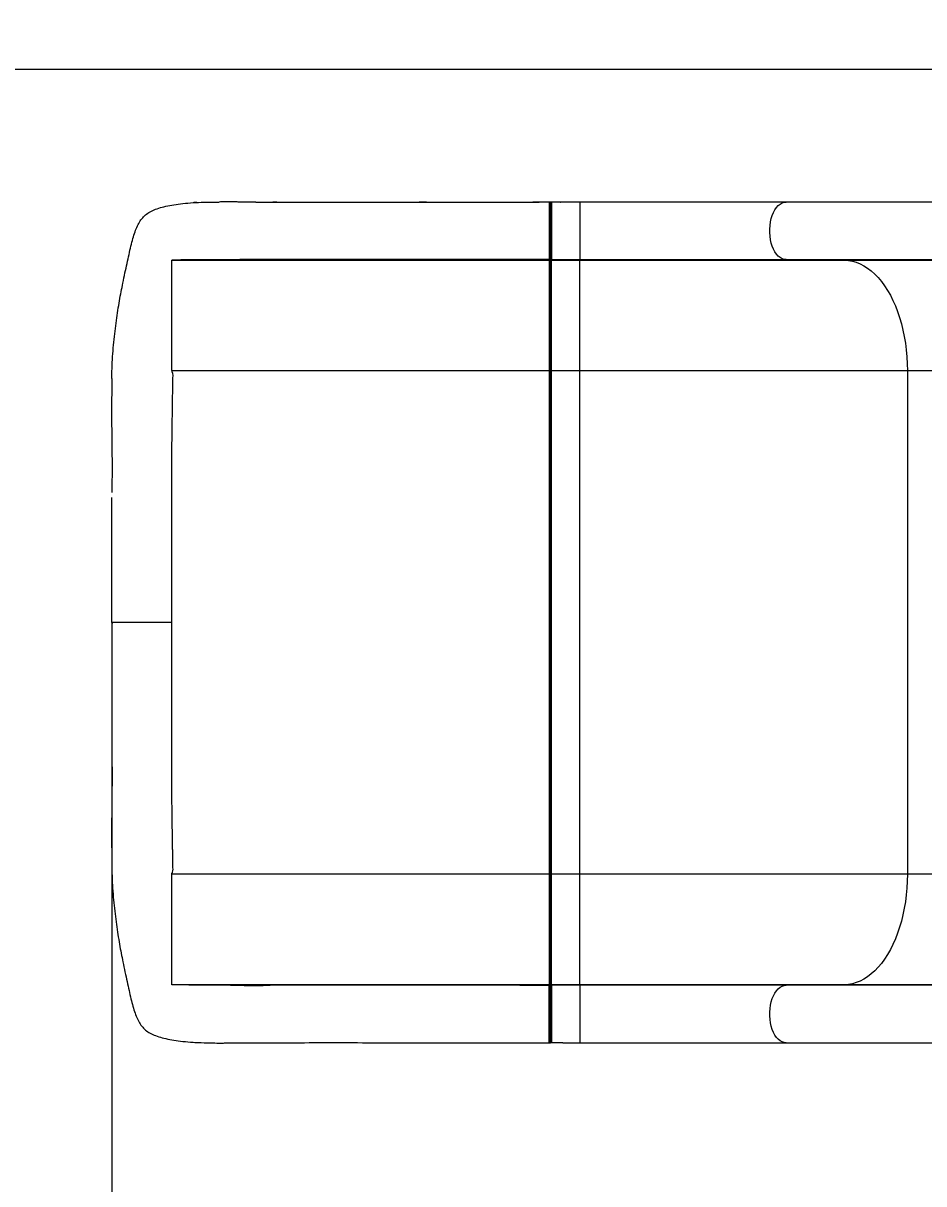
# Model space of a CAD drawing. Header units: millimetres. Extents: x -5884 to 5559, y -2544 to 2548.
# Drawn here: x -3151 to -2400, y 119 to 1086 of the extents above; entities that cross this region are included whole.
import ezdxf

# ---------------------------------------------------------------- set-up
doc = ezdxf.new("R2010")
doc.units = ezdxf.units.MM
for name, color, linetype in [('DIKOM_ОБЪЕКТ', 7, 'Continuous'), ('DIKOM_РАЗМЕР_ЗОНА', 7, 'Continuous'), ('DIKOM_РАЗМЕР_ОБЪЕКТА', 7, 'Continuous')]:
    doc.layers.add(name, color=color, linetype=linetype)
doc.styles.add('style1', font='arialbd.ttf', dxfattribs={"width": 0.8})
doc.dimstyles.new('1-50', dxfattribs={"dimtxt": 300, "dimasz": 200, "dimexe": 100, "dimexo": 0, "dimgap": 100, "dimtad": 1, "dimtoh": 1, "dimtxsty": 'style1', "dimcen": 200, "dimclrd": 7, "dimclre": 7, "dimclrt": 7, "dimadec": 1, "dimazin": 2, "dimtfac": 1, "dimtmove": 0, "dimatfit": 2, "dimfxl": 0, "dimlwd": 25, "dimlwe": 18, "dimarcsym": 0})

# ---------------------------------------------------------------- blocks, each defined once
blk = doc.blocks.new('*D0')
at = {"layer": 'Defpoints', "color": 0, "transparency": 16777216}
for p in [(-3076.99, 587.14), (4058.85, 119.86), (4058.85, -683.84)]:
    blk.add_point(p, dxfattribs=at)
at = {"layer": 'DIKOM_РАЗМЕР_ОБЪЕКТА', "color": 7, "lineweight": 18, "transparency": 16777216}
for p, q in [((-3076.99, 587.14), (-3076.99, -783.84)), ((4058.85, 119.86), (4058.85, -783.84))]:
    blk.add_line(p, q, dxfattribs=at)
at = {"layer": 'DIKOM_РАЗМЕР_ОБЪЕКТА', "color": 7, "lineweight": 25, "transparency": 16777216}
blk.add_line((-2876.99, -683.84), (3858.85, -683.84), dxfattribs=at)
at = {"layer": 'DIKOM_РАЗМЕР_ОБЪЕКТА', "color": 7, "transparency": 16777216}
for points in [[(-2876.99, -650.51), (-2876.99, -717.17), (-3076.99, -683.84)], [(3858.85, -650.51), (3858.85, -717.17), (4058.85, -683.84)]]:
    blk.add_solid(points, dxfattribs=at)
at = {"layer": 'DIKOM_РАЗМЕР_ОБЪЕКТА', "color": 7, "transparency": 16777216, "insert": (403.29, -430.67), "char_height": 300, "attachment_point": 5, "style": 'style1'}
blk.add_mtext('{\\fArial|b0|i0|c204|p34;7100}', dxfattribs=at)
blk = doc.blocks.new('*D1')
at = {"layer": 'Defpoints', "color": 0, "transparency": 16777216}
for p in [(-3439.22, 1047.57), (-1769.84, 1047.57), (-1040.23, -370.92)]:
    blk.add_point(p, dxfattribs=at)
at = {"layer": 'DIKOM_РАЗМЕР_ОБЪЕКТА', "color": 7, "lineweight": 18, "transparency": 16777216}
for p, q in [((-1769.84, 1047.57), (-3539.22, 1047.57)), ((-1040.23, -370.92), (-3539.22, -370.92))]:
    blk.add_line(p, q, dxfattribs=at)
at = {"layer": 'DIKOM_РАЗМЕР_ОБЪЕКТА', "color": 7, "lineweight": 25, "transparency": 16777216}
blk.add_line((-3439.22, -170.92), (-3439.22, 847.57), dxfattribs=at)
at = {"layer": 'DIKOM_РАЗМЕР_ОБЪЕКТА', "color": 7, "transparency": 16777216}
for points in [[(-3472.56, 847.57), (-3405.89, 847.57), (-3439.22, 1047.57)], [(-3472.56, -170.92), (-3405.89, -170.92), (-3439.22, -370.92)]]:
    blk.add_solid(points, dxfattribs=at)
at = {"layer": 'DIKOM_РАЗМЕР_ОБЪЕКТА', "color": 7, "transparency": 16777216, "insert": (-3692.4, 342.88), "char_height": 300, "attachment_point": 5, "rotation": 90, "style": 'style1'}
blk.add_mtext('{\\fArial|b0|i0|c204|p34;1400}', dxfattribs=at)
blk = doc.blocks.new('*D2')
at = {"layer": 'Defpoints', "color": 0, "transparency": 16777216}
for p in [(-5434.46, 2547.57), (-1379.73, 2547.57), (-1379.73, -1870.92)]:
    blk.add_point(p, dxfattribs=at)
at = {"layer": 'DIKOM_РАЗМЕР_ЗОНА', "color": 7, "lineweight": 18, "transparency": 16777216}
for p, q in [((-1379.73, 2547.57), (-5534.46, 2547.57)), ((-1379.73, -1870.92), (-5534.46, -1870.92))]:
    blk.add_line(p, q, dxfattribs=at)
at = {"layer": 'DIKOM_РАЗМЕР_ЗОНА', "color": 7, "lineweight": 25, "transparency": 16777216}
blk.add_line((-5434.46, -1670.92), (-5434.46, 2347.57), dxfattribs=at)
at = {"layer": 'DIKOM_РАЗМЕР_ЗОНА', "color": 7, "transparency": 16777216}
for points in [[(-5467.8, 2347.57), (-5401.13, 2347.57), (-5434.46, 2547.57)], [(-5467.8, -1670.92), (-5401.13, -1670.92), (-5434.46, -1870.92)]]:
    blk.add_solid(points, dxfattribs=at)
at = {"layer": 'DIKOM_РАЗМЕР_ЗОНА', "color": 7, "transparency": 16777216, "insert": (-5687.64, 426.68), "char_height": 300, "attachment_point": 5, "rotation": 90, "style": 'style1'}
blk.add_mtext('{\\fArial|b0|i0|c204|p34;4400}', dxfattribs=at)
blk = doc.blocks.new('*D3')
at = {"layer": 'Defpoints', "color": 0, "transparency": 16777216}
for p in [(-5076.99, 145.18), (5558.85, 145.18), (5558.85, -2443.57)]:
    blk.add_point(p, dxfattribs=at)
at = {"layer": 'DIKOM_РАЗМЕР_ЗОНА', "color": 7, "lineweight": 18, "transparency": 16777216}
for p, q in [((-5076.99, 145.18), (-5076.99, -2543.57)), ((5558.85, 145.18), (5558.85, -2543.57))]:
    blk.add_line(p, q, dxfattribs=at)
at = {"layer": 'DIKOM_РАЗМЕР_ЗОНА', "color": 7, "lineweight": 25, "transparency": 16777216}
blk.add_line((-4876.99, -2443.57), (5358.85, -2443.57), dxfattribs=at)
at = {"layer": 'DIKOM_РАЗМЕР_ЗОНА', "color": 7, "transparency": 16777216}
for points in [[(-4876.99, -2410.24), (-4876.99, -2476.91), (-5076.99, -2443.57)], [(5358.85, -2410.24), (5358.85, -2476.91), (5558.85, -2443.57)]]:
    blk.add_solid(points, dxfattribs=at)
at = {"layer": 'DIKOM_РАЗМЕР_ЗОНА', "color": 7, "transparency": 16777216, "insert": (240.93, -2190.4), "char_height": 300, "attachment_point": 5, "style": 'style1'}
blk.add_mtext('{\\fArial|b0|i0|c204|p34;10600}', dxfattribs=at)

msp = doc.modelspace()

# ---------------------------------------------------------------- linework, layer by layer
at = {"layer": 'DIKOM_ОБЪЕКТ', "color": 7, "linetype": 'Continuous', "lineweight": 15}
for p, q in [((-3006.241, 936.758), (-3006.954, 936.717)), ((-2941.808, 937.058), (-2942.96, 937.071)), ((-2939.603, 937.033), (-2941.808, 937.058)), ((-2712.507, 937.084), (-2726.279, 937.089)), ((-2703.074, 937.086), (-2712.507, 937.094)), ((-2711.507, 937.083), (-2712.378, 937.084)), ((-2711.807, 936.618), (-2711.801, 936.801)), ((-2710.926, 935.926), (-2711.801, 936.801)), ((-2701.075, 937.075), (-2710.649, 937.075)), ((-2703.074, 937.086), (-2702.928, 937.061)), ((-2687.075, 937.075), (-2701.075, 937.075)), ((-2687.075, 937.075), (-2687.075, 889.075)), ((-2359.702, 937.075), (-2515.002, 937.075)), ((-3026.989, 888.575), (-3026.992, 888.572)), ((-3026.992, 888.572), (-2712.489, 888.572)), ((-3026.992, 887.228), (-3026.992, 887.247)), ((-3026.93, 888.594), (-3026.989, 888.575)), ((-3026.469, 888.631), (-3026.93, 888.594)), ((-2937.648, 889.075), (-2942.992, 889.075)), ((-2923.355, 889.075), (-2937.648, 889.075)), ((-2712.489, 889.075), (-2766.184, 889.075)), ((-2712.489, 889.075), (-2712.489, 888.572)), ((-2712.489, 888.572), (-2712.489, 796.573)), ((-2712.488, 889.363), (-2712.488, 889.251)), ((-2711.782, 888.865), (-2711.782, 889.368)), ((-2711.782, 796.573), (-2711.782, 888.865)), ((-2711.149, 889.575), (-2711.149, 889.072)), ((-2711.149, 889.072), (-2711.149, 796.573)), ((-2710.8, 889.843), (-2710.649, 889.167)), ((-2710.649, 889.075), (-2687.075, 889.075)), ((-2710.649, 888.572), (-2710.649, 889.075)), ((-2710.649, 888.572), (-2687.075, 888.572)), ((-2710.649, 796.573), (-2710.649, 888.572)), ((-2687.075, 889.075), (-2515.002, 889.075)), ((-2687.075, 888.572), (-2687.075, 889.075)), ((-2687.075, 888.572), (-2466.507, 888.572)), ((-2687.075, 796.573), (-2687.075, 888.572)), ((-2515.002, 889.075), (-2359.702, 889.075)), ((-2515.002, 889.075), (-2466.507, 888.572)), ((-3026.992, 868.134), (-3026.992, 872.908)), ((-3026.992, 841.104), (-3026.992, 847.509)), ((-3026.992, 796.573), (-3026.992, 803.737)), ((-3026.992, 796.573), (-3026.992, 796.084)), ((-3026.992, 796.573), (-2712.489, 796.573)), ((-3026.992, 796.084), (-3026.992, 795.474)), ((-2712.489, 796.573), (-2711.782, 796.573)), ((-2712.489, 796.573), (-2712.489, 376.577)), ((-2711.782, 376.577), (-2711.782, 796.573)), ((-2711.149, 796.573), (-2711.149, 376.577)), ((-2710.649, 796.573), (-2687.075, 796.573)), ((-2710.649, 376.577), (-2710.649, 796.573)), ((-2687.075, 796.573), (-2414.052, 796.573)), ((-2687.075, 376.577), (-2687.075, 796.573)), ((-2414.052, 796.573), (-2258.753, 796.573)), ((-2414.052, 796.573), (-2414.052, 376.577)), ((-3026.992, 586.575), (-3026.992, 731.285)), ((-3076.992, 587.138), (-3076.967, 608.411)), ((-3026.992, 441.865), (-3026.992, 586.575)), ((-3076.988, 377.55), (-3076.887, 375.221)), ((-3026.992, 377.066), (-3026.992, 377.676)), ((-3076.887, 375.221), (-3076.786, 372.892)), ((-3026.992, 376.577), (-3026.992, 377.066)), ((-3026.992, 369.413), (-3026.992, 376.577)), ((-2712.489, 376.577), (-3026.992, 376.577)), ((-2712.489, 376.577), (-2712.489, 284.578)), ((-2712.489, 376.577), (-2711.782, 376.577)), ((-2711.782, 284.285), (-2711.782, 376.577)), ((-2711.149, 376.577), (-2711.149, 284.078)), ((-2687.075, 376.577), (-2710.649, 376.577)), ((-2710.649, 284.578), (-2710.649, 376.577)), ((-2414.052, 376.577), (-2687.075, 376.577)), ((-2687.075, 284.578), (-2687.075, 376.577)), ((-2258.753, 376.577), (-2414.052, 376.577)), ((-3026.992, 325.641), (-3026.992, 332.046)), ((-3026.992, 300.242), (-3026.992, 305.016)), ((-3026.992, 285.903), (-3026.992, 285.922)), ((-3026.989, 284.575), (-3026.992, 284.578)), ((-2712.489, 284.578), (-3026.992, 284.578)), ((-3026.93, 284.556), (-3026.989, 284.575)), ((-3026.469, 284.519), (-3026.93, 284.556)), ((-2937.648, 284.075), (-2942.992, 284.075)), ((-2923.355, 284.075), (-2937.648, 284.075)), ((-2712.489, 284.075), (-2766.184, 284.075)), ((-2712.489, 284.578), (-2712.489, 284.075)), ((-2712.488, 283.787), (-2712.488, 283.899)), ((-2711.782, 283.782), (-2711.782, 284.285)), ((-2711.149, 284.078), (-2711.149, 283.575)), ((-2710.649, 283.983), (-2710.817, 283.496)), ((-2710.649, 284.075), (-2710.649, 284.578)), ((-2687.075, 284.578), (-2710.649, 284.578)), ((-2687.075, 284.075), (-2710.649, 284.075)), ((-2466.507, 284.578), (-2687.075, 284.578)), ((-2687.075, 284.075), (-2687.075, 284.578)), ((-2687.075, 284.075), (-2687.075, 236.075)), ((-2515.002, 284.075), (-2687.075, 284.075)), ((-2466.507, 284.578), (-2515.002, 284.075)), ((-2359.702, 284.075), (-2515.002, 284.075)), ((-3007.801, 236.498), (-3007.206, 236.457)), ((-3007.206, 236.457), (-3006.241, 236.392)), ((-2942.96, 236.079), (-2941.722, 236.093)), ((-2941.722, 236.093), (-2939.665, 236.116)), ((-2727.075, 236.047), (-2726.279, 236.048)), ((-2726.279, 236.061), (-2712.507, 236.066)), ((-2712.507, 236.056), (-2712.513, 236.242)), ((-2703.074, 236.064), (-2712.507, 236.056)), ((-2712.409, 236.066), (-2711.507, 236.067)), ((-2711.801, 236.349), (-2710.962, 237.187)), ((-2710.791, 236.866), (-2710.65, 236.191)), ((-2701.075, 236.075), (-2710.649, 236.075)), ((-2702.974, 236.075), (-2703.074, 236.064)), ((-2701.075, 236.075), (-2687.075, 236.075)), ((-2515.002, 236.075), (-2359.702, 236.075))]:
    msp.add_line(p, q, dxfattribs=at)
at = {"layer": 'DIKOM_ОБЪЕКТ', "color": 8, "linetype": 'Continuous', "lineweight": 15}
for p, q in [((-2711.782, 889.368), (-2710.865, 890.284)), ((-2766.184, 889.075), (-2923.355, 889.075)), ((-2711.782, 888.865), (-2710.813, 889.833)), ((-2466.507, 888.572), (-2333.981, 888.572)), ((-2711.782, 796.573), (-2711.149, 796.573)), ((-2710.649, 796.573), (-2711.149, 796.573)), ((-3076.992, 586.575), (-3076.992, 587.138)), ((-2711.149, 376.577), (-2711.782, 376.577)), ((-2710.649, 376.577), (-2711.149, 376.577)), ((-2766.184, 284.075), (-2923.355, 284.075)), ((-2711.149, 283.653), (-2711.782, 284.285)), ((-2711.782, 283.782), (-2711.121, 283.121)), ((-2710.962, 282.768), (-2710.962, 283.185)), ((-2333.981, 284.578), (-2466.507, 284.578))]:
    msp.add_line(p, q, dxfattribs=at)
at = {"layer": 'DIKOM_ОБЪЕКТ', "color": 7, "linetype": 'Continuous', "lineweight": 15, "flags": 128}
for points in [[(-2515.002, 889.075), (-2516.727, 889.264), (-2518.425, 889.829), (-2520.069, 890.76), (-2521.633, 892.044), (-2523.093, 893.659), (-2524.425, 895.58), (-2525.608, 897.777), (-2526.625, 900.215), (-2527.457, 902.856), (-2528.094, 905.659), (-2528.524, 908.578), (-2528.74, 911.568), (-2528.74, 914.582), (-2528.524, 917.572), (-2528.094, 920.491), (-2527.457, 923.294), (-2526.625, 925.935), (-2525.608, 928.373), (-2524.425, 930.57), (-2523.093, 932.491), (-2521.633, 934.106), (-2520.069, 935.39), (-2518.425, 936.321), (-2516.727, 936.886), (-2515.002, 937.075)], [(-2466.507, 888.572), (-2463.207, 888.357), (-2459.921, 887.783), (-2456.662, 886.852), (-2453.443, 885.567), (-2450.276, 883.934), (-2447.174, 881.959), (-2444.149, 879.649), (-2441.213, 877.014), (-2438.377, 874.063), (-2435.652, 870.809), (-2433.05, 867.265), (-2430.579, 863.443), (-2428.251, 859.36), (-2426.074, 855.031), (-2424.056, 850.472), (-2422.206, 845.703), (-2420.531, 840.741), (-2419.037, 835.606), (-2417.73, 830.319), (-2416.615, 824.899), (-2415.698, 819.368), (-2414.98, 813.748), (-2414.465, 808.061), (-2414.156, 802.328), (-2414.052, 796.573)], [(-2414.052, 376.577), (-2414.156, 370.822), (-2414.465, 365.089), (-2414.98, 359.402), (-2415.698, 353.782), (-2416.615, 348.251), (-2417.73, 342.831), (-2419.037, 337.544), (-2420.531, 332.409), (-2422.206, 327.447), (-2424.056, 322.678), (-2426.074, 318.119), (-2428.251, 313.79), (-2430.579, 309.707), (-2433.05, 305.885), (-2435.652, 302.341), (-2438.377, 299.087), (-2441.213, 296.136), (-2444.149, 293.501), (-2447.174, 291.191), (-2450.276, 289.216), (-2453.443, 287.582), (-2456.662, 286.298), (-2459.921, 285.367), (-2463.207, 284.793), (-2466.507, 284.578)], [(-2515.002, 236.075), (-2516.727, 236.264), (-2518.425, 236.829), (-2520.069, 237.76), (-2521.633, 239.044), (-2523.093, 240.659), (-2524.425, 242.58), (-2525.608, 244.777), (-2526.625, 247.215), (-2527.457, 249.856), (-2528.094, 252.659), (-2528.524, 255.578), (-2528.74, 258.568), (-2528.74, 261.582), (-2528.524, 264.572), (-2528.094, 267.491), (-2527.457, 270.294), (-2526.625, 272.935), (-2525.608, 275.373), (-2524.425, 277.57), (-2523.093, 279.491), (-2521.633, 281.106), (-2520.069, 282.39), (-2518.425, 283.321), (-2516.727, 283.886), (-2515.002, 284.075)]]:
    msp.add_lwpolyline(points, dxfattribs=at)
at = {"layer": 'DIKOM_ОБЪЕКТ', "color": 7, "linetype": 'Continuous', "lineweight": 15}
for centre, start, end in [((-2712.489, 889.572), 270.007607, 314.988438), ((-2712.489, 283.578), 45.004902, 89.996992)]:
    msp.add_arc(centre, 1, start, end, dxfattribs=at)
at = {"layer": 'DIKOM_ОБЪЕКТ', "color": 8, "linetype": 'Continuous', "lineweight": 15}
for centre, start, end in [((-2710.649, 889.072), 180.025419, 269.972873), ((-2710.649, 284.078), 90.030533, 179.969467)]:
    msp.add_arc(centre, 0.5, start, end, dxfattribs=at)
at = {"layer": 'DIKOM_ОБЪЕКТ', "color": 7, "linetype": 'Continuous', "lineweight": 15}
for points, knots in [([(-3077.037, 790.094), (-3077.035, 790.402), (-3077.014, 794.001), (-3076.832, 800.874), (-3076.2, 810.684), (-3075.386, 820.259), (-3074.384, 829.5), (-3073.237, 838.367), (-3071.977, 846.825), (-3070.639, 854.837), (-3069.256, 862.395), (-3067.732, 870.153), (-3066.082, 878.034), (-3064.35, 885.977), (-3062.706, 893.446), (-3061.105, 900.4), (-3059.467, 906.727), (-3057.713, 912.373), (-3055.754, 917.271), (-3053.458, 921.468), (-3050.664, 924.985), (-3047.244, 927.869), (-3043.099, 930.162), (-3038.09, 932.044), (-3032.219, 933.627), (-3025.509, 934.924), (-3017.935, 935.931), (-3009.512, 936.641), (-3000.199, 937.021), (-2992.81, 937.134), (-2988.363, 937.121), (-2987.493, 937.118)], [0, 0, 0, 0, 0.0029714, 0.0346955, 0.0662753, 0.0976596, 0.1286884, 0.1597579, 0.1910885, 0.2221952, 0.2531408, 0.2840893, 0.3229443, 0.3618833, 0.4008383, 0.4397402, 0.4785061, 0.5173085, 0.5563483, 0.5958098, 0.6354949, 0.675173, 0.7149943, 0.7547976, 0.7944467, 0.8339664, 0.8730635, 0.9120401, 0.9512875, 0.9904705, 1, 1, 1, 1]), ([(-3006.954, 936.717), (-3007.422, 936.692), (-3007.97, 936.663), (-3008.531, 936.623), (-3008.612, 936.618)], [0, 0, 0, 0, 0.8544972, 1, 1, 1, 1]), ([(-2956.978, 936.974), (-2957.988, 936.984), (-2960.583, 937.008), (-2964.588, 937.057), (-2968.812, 937.098), (-2972.756, 937.139), (-2976.709, 937.177), (-2980.917, 937.197), (-2984.58, 937.176), (-2986.723, 937.135), (-2987.493, 937.12)], [0, 0, 0, 0, 0.0896603, 0.2304135, 0.3567544, 0.4715377, 0.5990197, 0.7446259, 0.9082682, 1, 1, 1, 1]), ([(-2956.978, 936.982), (-2955.61, 936.979), (-2951.63, 936.972), (-2944.878, 937.074), (-2936.782, 937.028), (-2928.701, 936.977), (-2901.824, 936.855), (-2856.128, 936.944), (-2791.606, 937.154), (-2748.585, 937.12), (-2727.075, 937.103)], [0, 0, 0, 0, 0.0183422, 0.0533551, 0.0886939, 0.1237291, 0.1587627, 0.4390921, 0.7195473, 1, 1, 1, 1]), ([(-2814.833, 937.075), (-2816.345, 937.068), (-2818.333, 937.058), (-2820.326, 937.045), (-2820.803, 937.041)], [0, 0, 0, 0, 0.7604869, 1, 1, 1, 1]), ([(-2727.075, 937.103), (-2726.266, 937.102), (-2724.646, 937.1), (-2722.55, 937.094), (-2721.365, 937.089), (-2720.9, 937.087)], [0, 0, 0, 0, 0.3774446, 0.7555983, 1, 1, 1, 1]), ([(-2711.808, 936.73), (-2711.857, 936.773), (-2711.955, 936.86), (-2712.132, 936.95), (-2712.322, 937.009), (-2712.454, 937.015), (-2712.519, 937.019)], [0, 0, 0, 0, 0.2475778, 0.5000779, 0.7525285, 1, 1, 1, 1]), ([(-2711.801, 936.801), (-2711.826, 936.825), (-2711.877, 936.873), (-2711.962, 936.934), (-2712.052, 936.986), (-2712.147, 937.029), (-2712.246, 937.061), (-2712.366, 937.088), (-2712.454, 937.092), (-2712.507, 937.094)], [0, 0, 0, 0, 0.1328866, 0.2656237, 0.3984124, 0.5310069, 0.6637715, 0.7965672, 1, 1, 1, 1]), ([(-2710.65, 936.959), (-2710.73, 936.767), (-2710.881, 936.405), (-2711.058, 935.15), (-2711.133, 933.749), (-2711.15, 932.25), (-2711.147, 930.705), (-2711.147, 928.962), (-2711.149, 926.801), (-2711.148, 924.131), (-2711.147, 920.904), (-2711.15, 917.519), (-2711.146, 914.028), (-2711.148, 910.528), (-2711.149, 907.087), (-2711.146, 903.812), (-2711.149, 901.108), (-2711.149, 898.918), (-2711.147, 896.964), (-2711.136, 894.994), (-2711.091, 893.027), (-2710.99, 891.307), (-2710.877, 890.159), (-2710.811, 889.889), (-2710.8, 889.843)], [0, 0, 0, 0, 0.0574174, 0.1079114, 0.150965, 0.1872927, 0.2262579, 0.2628853, 0.2991783, 0.3525509, 0.4050427, 0.4579419, 0.5106348, 0.5634374, 0.6158188, 0.6683919, 0.7195137, 0.7529807, 0.7879481, 0.8341567, 0.8776321, 0.9290392, 0.9878468, 1, 1, 1, 1]), ([(-2710.649, 937.075), (-2710.649, 937.074), (-2710.65, 937.069), (-2710.65, 936.977), (-2710.65, 936.911)], [0, 0, 0, 0, 0.2822101, 1, 1, 1, 1]), ([(-2515.002, 937.075), (-2520.015, 937.075), (-2530.074, 937.075), (-2545.956, 937.075), (-2562.4, 937.075), (-2579.385, 937.075), (-2596.806, 937.075), (-2614.57, 937.075), (-2632.572, 937.075), (-2650.714, 937.075), (-2668.897, 937.075), (-2681.029, 937.075), (-2687.075, 937.075)], [0, 0, 0, 0, 0.0989737, 0.1986078, 0.2987576, 0.3992717, 0.5000005, 0.6007294, 0.7012451, 0.8013943, 0.9010266, 1, 1, 1, 1]), ([(-3026.992, 872.908), (-3026.992, 873.82), (-3026.993, 875.575), (-3026.993, 877.838), (-3026.993, 879.88), (-3026.994, 881.677), (-3026.995, 883.264), (-3026.995, 884.645), (-3026.993, 885.399), (-3026.992, 885.789)], [0, 0, 0, 0, 0.1579064, 0.3037522, 0.4375371, 0.5878245, 0.7241306, 0.8571271, 1, 1, 1, 1]), ([(-3026.992, 887.247), (-3026.992, 887.622), (-3026.992, 888.371), (-3026.992, 888.505), (-3026.992, 888.572)], [0, 0, 0, 0, 0.4999998, 1, 1, 1, 1]), ([(-3026.992, 885.789), (-3026.991, 886.134), (-3026.989, 886.672), (-3026.991, 887.081), (-3026.992, 887.228)], [0, 0, 0, 0, 0.640733, 1, 1, 1, 1]), ([(-3020.343, 888.77), (-3021.322, 888.755), (-3023.282, 888.725), (-3025.336, 888.678), (-3026.091, 888.647), (-3026.469, 888.631)], [0, 0, 0, 0, 0.3332711, 0.6667233, 1, 1, 1, 1]), ([(-3009.297, 888.882), (-3010.739, 888.87), (-3013.625, 888.847), (-3017.326, 888.809), (-3019.337, 888.783), (-3020.343, 888.77)], [0, 0, 0, 0, 0.3333019, 0.6667288, 1, 1, 1, 1]), ([(-2988.381, 888.996), (-2988.19, 888.997), (-2986.333, 889.003), (-2982.458, 889.052), (-2977.031, 889.167), (-2971.822, 889.301), (-2967.04, 889.425), (-2962.786, 889.522), (-2959.146, 889.578), (-2956.178, 889.592), (-2953.78, 889.554), (-2951.113, 889.444), (-2947.966, 889.272), (-2944.998, 889.093), (-2943.475, 889.091), (-2942.98, 889.091)], [0, 0, 0, 0, 0.0163458, 0.1587692, 0.288645, 0.4052944, 0.5080658, 0.5964272, 0.6700423, 0.728784, 0.7728747, 0.8102711, 0.8853306, 0.962686, 1, 1, 1, 1]), ([(-2942.992, 889.075), (-2946.104, 889.074), (-2952.39, 889.073), (-2961.767, 889.063), (-2971.044, 889.048), (-2979.929, 889.025), (-2985.749, 889.007), (-2988.372, 888.996), (-2988.381, 888.996)], [0, 0, 0, 0, 0.1946856, 0.393192, 0.5943307, 0.7968094, 0.9992923, 1, 1, 1, 1]), ([(-2766.184, 889.09), (-2759.138, 889.087), (-2741.239, 889.08), (-2723.341, 889.206), (-2712.488, 889.282)], [0, 0, 0, 0, 0.3936627, 1, 1, 1, 1]), ([(-2712.493, 889.154), (-2712.394, 889.131), (-2712.234, 889.093), (-2712.089, 889.171), (-2712.033, 889.201)], [0, 0, 0, 0, 0.616527, 1, 1, 1, 1]), ([(-2712.489, 889.075), (-2712.379, 889.083), (-2712.217, 889.095), (-2712.074, 889.169), (-2712.029, 889.192)], [0, 0, 0, 0, 0.6809195, 1, 1, 1, 1]), ([(-2710.649, 889.075), (-2710.701, 889.08), (-2710.803, 889.089), (-2710.943, 889.161), (-2711.056, 889.269), (-2711.126, 889.407), (-2711.155, 889.514), (-2711.148, 889.57), (-2711.147, 889.575)], [0, 0, 0, 0, 0.1964853, 0.3926987, 0.5890262, 0.7853592, 0.9816632, 1, 1, 1, 1]), ([(-2710.65, 889.758), (-2710.65, 889.751), (-2710.65, 889.699), (-2710.649, 889.643), (-2710.65, 889.583), (-2710.649, 889.559), (-2710.649, 889.548), (-2710.649, 889.544), (-2710.649, 889.54), (-2710.649, 889.54), (-2710.649, 889.54), (-2710.649, 889.54), (-2710.649, 889.539), (-2710.649, 889.537), (-2710.649, 889.527), (-2710.649, 889.49), (-2710.649, 889.429), (-2710.649, 889.348), (-2710.649, 889.265), (-2710.649, 889.123), (-2710.649, 889.096), (-2710.649, 889.075)], [0, 0, 0, 0, 0.0142497, 0.1038342, 0.1432504, 0.1605939, 0.1682253, 0.1715841, 0.1742233, 0.1742259, 0.1742575, 0.1743427, 0.1746636, 0.1759097, 0.1808106, 0.2002555, 0.2777192, 0.3579347, 0.4610068, 0.5869363, 1, 1, 1, 1]), ([(-3026.992, 847.509), (-3026.992, 850.047), (-3026.992, 855.124), (-3026.992, 862.047), (-3026.992, 866.105), (-3026.992, 868.134)], [0, 0, 0, 0, 0.3333328, 0.6666666, 1, 1, 1, 1]), ([(-3026.992, 817.318), (-3026.992, 820.066), (-3026.992, 825.562), (-3026.992, 833.536), (-3026.992, 838.581), (-3026.992, 841.104)], [0, 0, 0, 0, 0.3333338, 0.6666668, 1, 1, 1, 1]), ([(-3026.992, 803.737), (-3026.992, 806.02), (-3026.992, 810.586), (-3026.992, 815.074), (-3026.992, 817.318)], [0, 0, 0, 0, 0.4999997, 1, 1, 1, 1]), ([(-3026.992, 731.285), (-3026.846, 742.041), (-3026.626, 758.174), (-3026.344, 775.251), (-3026.245, 781.841), (-3026.224, 783.136), (-3026.198, 784.881), (-3026.145, 787.705), (-3026.079, 791.105), (-3026.003, 793.472), (-3026.275, 794.626), (-3026.489, 795.135), (-3026.636, 795.344), (-3026.778, 795.446), (-3026.907, 795.463), (-3026.992, 795.474)], [0, 0, 0, 0, 0.4999441, 0.7499165, 0.7937853, 0.806253, 0.8101202, 0.8749028, 0.9373963, 0.9685919, 0.9842177, 0.9921012, 0.9940761, 0.9960474, 1, 1, 1, 1]), ([(-3077.039, 790.094), (-3077.046, 789.643), (-3077.061, 788.676), (-3077.078, 786.783), (-3077.1, 784.178), (-3077.126, 780.875), (-3077.158, 776.573), (-3077.19, 771.455), (-3077.215, 765.774), (-3077.227, 760.47), (-3077.224, 755.993), (-3077.21, 752.767), (-3077.194, 750.594), (-3077.161, 749.152), (-3077.134, 747.736), (-3077.107, 746.028), (-3077.08, 743.971), (-3077.047, 741.27), (-3077.011, 737.845), (-3076.971, 733.616), (-3076.928, 728.8), (-3076.885, 723.439), (-3076.841, 717.852), (-3076.837, 712.416), (-3076.872, 707.469), (-3076.933, 703.058), (-3076.99, 699.479), (-3077.016, 696.782), (-3077.007, 695.432), (-3077.004, 694.848)], [0, 0, 0, 0, 0.0160438, 0.0344647, 0.0615111, 0.0956697, 0.1369943, 0.1943629, 0.2538897, 0.3125137, 0.3585228, 0.3925753, 0.4132302, 0.4262125, 0.4406442, 0.4584967, 0.4798326, 0.5046787, 0.5422036, 0.5856905, 0.635181, 0.6907621, 0.7510651, 0.8074752, 0.8588075, 0.9054457, 0.9479434, 0.9774942, 1, 1, 1, 1]), ([(-3076.662, 586.575), (-3076.815, 586.112), (-3076.999, 585.556), (-3076.99, 584.947), (-3076.989, 584.844)], [0, 0, 0, 0, 0.8315171, 1, 1, 1, 1]), ([(-3026.992, 586.575), (-3029.448, 586.575), (-3034.364, 586.575), (-3041.583, 586.575), (-3048.494, 586.575), (-3054.943, 586.575), (-3060.784, 586.575), (-3065.789, 586.575), (-3069.9, 586.575), (-3073.099, 586.575), (-3075.382, 586.575), (-3076.793, 586.575), (-3076.926, 586.575), (-3076.992, 586.575)], [0, 0, 0, 0, 0.0930824, 0.1863349, 0.2797161, 0.3731857, 0.4667096, 0.5602443, 0.6484196, 0.7365399, 0.824569, 0.9124759, 1, 1, 1, 1]), ([(-3077.004, 478.302), (-3077.007, 477.718), (-3077.016, 476.368), (-3076.99, 473.671), (-3076.933, 470.092), (-3076.873, 465.681), (-3076.834, 460.353), (-3076.846, 454.166), (-3076.902, 447.594), (-3076.952, 441.475), (-3077.002, 436.19), (-3077.051, 431.486), (-3077.1, 427.534), (-3077.146, 424.666), (-3077.19, 422.779), (-3077.206, 420.902), (-3077.221, 418.25), (-3077.226, 414.71), (-3077.223, 410.257), (-3077.206, 404.943), (-3077.176, 399.324), (-3077.143, 394.509), (-3077.115, 390.881), (-3077.095, 388.35), (-3077.077, 386.194), (-3077.061, 384.474), (-3077.046, 383.507), (-3077.039, 383.056)], [0, 0, 0, 0, 0.0225066, 0.0520584, 0.0945576, 0.1411975, 0.1925316, 0.2608493, 0.332214, 0.3952439, 0.4495845, 0.4953301, 0.540483, 0.5724231, 0.5847275, 0.6035914, 0.6311286, 0.6676081, 0.7133944, 0.7690464, 0.8319631, 0.8869842, 0.9179306, 0.944029, 0.9655344, 0.9839554, 1, 1, 1, 1]), ([(-3026.992, 377.676), (-3026.907, 377.687), (-3026.778, 377.704), (-3026.636, 377.805), (-3026.489, 378.015), (-3026.091, 378.952), (-3026.021, 380.772), (-3026.097, 383.19), (-3026.149, 385.62), (-3026.188, 387.722), (-3026.213, 389.311), (-3026.236, 390.736), (-3026.26, 392.334), (-3026.288, 394.128), (-3026.323, 396.432), (-3026.366, 399.216), (-3026.42, 402.649), (-3026.476, 406.113), (-3026.597, 413.581), (-3026.779, 425.501), (-3026.919, 436.257), (-3026.992, 441.865)], [0, 0, 0, 0, 0.0039532, 0.0059249, 0.0078999, 0.0157853, 0.0528237, 0.0905935, 0.1289167, 0.165595, 0.1884001, 0.2027579, 0.2318427, 0.2627075, 0.2861818, 0.3389204, 0.3921321, 0.445816, 0.4999729, 0.7392838, 1, 1, 1, 1]), ([(-3077.037, 383.056), (-3077.035, 382.748), (-3077.014, 379.149), (-3076.832, 372.276), (-3076.2, 362.466), (-3075.386, 352.891), (-3074.384, 343.65), (-3073.237, 334.782), (-3071.977, 326.325), (-3070.639, 318.313), (-3069.256, 310.755), (-3067.732, 302.997), (-3066.082, 295.116), (-3064.35, 287.173), (-3062.706, 279.704), (-3061.105, 272.75), (-3059.467, 266.423), (-3057.713, 260.777), (-3055.754, 255.879), (-3053.458, 251.682), (-3050.664, 248.165), (-3047.244, 245.281), (-3043.1, 242.988), (-3038.09, 241.106), (-3032.22, 239.523), (-3025.506, 238.227), (-3017.945, 237.216), (-3009.476, 236.519), (-3002.143, 236.176), (-2997.399, 236.125), (-2996.029, 236.11)], [0, 0, 0, 0, 0.0030721, 0.0358712, 0.0685211, 0.1009689, 0.1330491, 0.1651714, 0.1975637, 0.2297245, 0.2617188, 0.2937159, 0.3338876, 0.374146, 0.4144211, 0.4546412, 0.4947207, 0.5348379, 0.5752007, 0.6159995, 0.6570293, 0.6980519, 0.7392226, 0.7803747, 0.8213674, 0.8622262, 0.9026481, 0.9429455, 0.9835229, 1, 1, 1, 1]), ([(-3026.992, 355.832), (-3026.992, 358.076), (-3026.992, 362.564), (-3026.992, 367.13), (-3026.992, 369.413)], [0, 0, 0, 0, 0.4999981, 1, 1, 1, 1]), ([(-3026.992, 332.046), (-3026.992, 334.569), (-3026.992, 339.614), (-3026.992, 347.588), (-3026.992, 353.084), (-3026.992, 355.832)], [0, 0, 0, 0, 0.3333339, 0.666666, 1, 1, 1, 1]), ([(-3026.992, 305.016), (-3026.992, 307.045), (-3026.992, 311.103), (-3026.992, 318.026), (-3026.992, 323.103), (-3026.992, 325.641)], [0, 0, 0, 0, 0.3333338, 0.6666685, 1, 1, 1, 1]), ([(-3026.992, 287.361), (-3026.993, 287.919), (-3026.994, 288.913), (-3026.995, 291.026), (-3026.993, 293.487), (-3026.992, 296.638), (-3026.992, 298.996), (-3026.992, 300.242)], [0, 0, 0, 0, 0.200024, 0.3562785, 0.5882538, 0.7823095, 1, 1, 1, 1]), ([(-3026.992, 285.922), (-3026.991, 286.069), (-3026.989, 286.478), (-3026.991, 287.016), (-3026.992, 287.361)], [0, 0, 0, 0, 0.3592676, 1, 1, 1, 1]), ([(-3026.992, 284.578), (-3026.992, 284.645), (-3026.992, 284.779), (-3026.992, 285.528), (-3026.992, 285.903)], [0, 0, 0, 0, 0.5000001, 1, 1, 1, 1]), ([(-3020.343, 284.38), (-3021.322, 284.395), (-3023.282, 284.425), (-3025.336, 284.472), (-3026.091, 284.503), (-3026.469, 284.519)], [0, 0, 0, 0, 0.3332595, 0.6667116, 1, 1, 1, 1]), ([(-3009.297, 284.268), (-3010.739, 284.28), (-3013.625, 284.303), (-3017.326, 284.34), (-3019.337, 284.367), (-3020.343, 284.38)], [0, 0, 0, 0, 0.3332883, 0.6667189, 1, 1, 1, 1]), ([(-2943.016, 284.059), (-2943.5, 284.058), (-2945.011, 284.056), (-2947.966, 283.878), (-2951.113, 283.706), (-2953.78, 283.596), (-2956.178, 283.558), (-2959.146, 283.572), (-2962.786, 283.628), (-2967.04, 283.725), (-2971.822, 283.849), (-2977.031, 283.983), (-2982.458, 284.098), (-2986.333, 284.147), (-2988.19, 284.153), (-2988.381, 284.154)], [0, 0, 0, 0, 0.0364541, 0.1138785, 0.1890051, 0.2264349, 0.270565, 0.3293592, 0.40304, 0.4914804, 0.5943436, 0.7110971, 0.841089, 0.9836396, 1, 1, 1, 1]), ([(-2942.992, 284.075), (-2946.104, 284.076), (-2952.39, 284.077), (-2961.767, 284.087), (-2971.044, 284.102), (-2979.929, 284.125), (-2985.749, 284.143), (-2988.372, 284.154), (-2988.381, 284.154)], [0, 0, 0, 0, 0.1946856, 0.393192, 0.5943307, 0.7968094, 0.9992923, 1, 1, 1, 1]), ([(-2712.488, 283.868), (-2723.341, 283.944), (-2741.239, 284.07), (-2759.138, 284.063), (-2766.184, 284.06)], [0, 0, 0, 0, 0.6063373, 1, 1, 1, 1]), ([(-2712.033, 283.949), (-2712.089, 283.979), (-2712.234, 284.057), (-2712.394, 284.019), (-2712.493, 283.996)], [0, 0, 0, 0, 0.3834711, 1, 1, 1, 1]), ([(-2712.029, 283.958), (-2712.074, 283.981), (-2712.217, 284.055), (-2712.379, 284.067), (-2712.489, 284.075)], [0, 0, 0, 0, 0.3190926, 1, 1, 1, 1]), ([(-2711.801, 236.349), (-2711.807, 236.431), (-2711.818, 236.597), (-2711.824, 237.991), (-2711.823, 240.181), (-2711.815, 243.144), (-2711.801, 246.765), (-2711.785, 250.892), (-2711.77, 255.38), (-2711.758, 260.044), (-2711.751, 264.703), (-2711.75, 269.181), (-2711.753, 273.305), (-2711.761, 276.929), (-2711.768, 279.901), (-2711.777, 282.104), (-2711.78, 283.516), (-2711.781, 283.693), (-2711.782, 283.782)], [0, 0, 0, 0, 0.0622864, 0.1249352, 0.1871331, 0.2497595, 0.3121825, 0.3746528, 0.437314, 0.5000922, 0.5625077, 0.62502, 0.6875933, 0.7499169, 0.8125816, 0.8748931, 0.9375168, 1, 1, 1, 1]), ([(-2710.649, 284.075), (-2710.708, 284.069), (-2710.823, 284.057), (-2710.972, 283.968), (-2711.081, 283.844), (-2711.142, 283.697), (-2711.156, 283.544), (-2711.125, 283.402), (-2711.06, 283.277), (-2710.994, 283.215), (-2710.962, 283.185)], [0, 0, 0, 0, 0.142524, 0.279982, 0.4124974, 0.5399952, 0.6625403, 0.7800608, 0.8925131, 1, 1, 1, 1]), ([(-2710.817, 283.496), (-2710.839, 283.44), (-2710.93, 283.208), (-2711.059, 282.266), (-2711.132, 280.943), (-2711.15, 279.487), (-2711.147, 277.984), (-2711.147, 276.272), (-2711.149, 274.143), (-2711.148, 271.499), (-2711.146, 268.301), (-2711.15, 264.938), (-2711.146, 261.465), (-2711.148, 257.96), (-2711.149, 254.5), (-2711.146, 251.202), (-2711.148, 248.473), (-2711.149, 246.257), (-2711.147, 244.27), (-2711.135, 242.256), (-2711.092, 240.235), (-2710.99, 238.447), (-2710.875, 237.231), (-2710.806, 236.93), (-2710.791, 236.866)], [0, 0, 0, 0, 0.0163529, 0.0678668, 0.1121725, 0.1496908, 0.1899561, 0.2280773, 0.2659379, 0.3212273, 0.3759989, 0.4307315, 0.4852176, 0.5401739, 0.5949177, 0.6495299, 0.7025531, 0.7374807, 0.7737268, 0.8219268, 0.867722, 0.9214509, 0.9833453, 1, 1, 1, 1]), ([(-2710.649, 284.075), (-2710.649, 283.986), (-2710.649, 283.808), (-2710.649, 282.748), (-2710.649, 281.865), (-2710.649, 281.452), (-2710.65, 281.006), (-2710.65, 280.527), (-2710.651, 280.138), (-2710.651, 279.728), (-2710.65, 279.198), (-2710.65, 278.452), (-2710.649, 277.688), (-2710.649, 277.013), (-2710.649, 276.357), (-2710.649, 275.651), (-2710.65, 274.92), (-2710.65, 274.166), (-2710.651, 273.575), (-2710.651, 272.964), (-2710.65, 272.193), (-2710.65, 271.147), (-2710.649, 270.113), (-2710.649, 269.221), (-2710.649, 268.374), (-2710.649, 267.483), (-2710.65, 266.581), (-2710.65, 265.669), (-2710.651, 264.966), (-2710.651, 264.308), (-2710.651, 263.538), (-2710.65, 262.399), (-2710.649, 261.191), (-2710.649, 260.404), (-2710.649, 260.075)], [0, 0, 0, 0, 0.1251873, 0.2503744, 0.2754286, 0.3004831, 0.325537, 0.3505913, 0.3756452, 0.38279, 0.4088403, 0.4480034, 0.4780067, 0.5002335, 0.5252954, 0.5503563, 0.575419, 0.6004798, 0.6255418, 0.6327294, 0.658728, 0.6977726, 0.727852, 0.7501752, 0.7751885, 0.8002023, 0.8252151, 0.8502274, 0.8752402, 0.8824327, 0.903649, 0.9373759, 0.9737746, 1, 1, 1, 1]), ([(-2996.029, 236.09), (-2995.696, 236.074), (-2994.681, 236.025), (-2992.529, 235.965), (-2989.524, 235.938), (-2985.97, 235.934), (-2982.012, 235.948), (-2977.368, 235.98), (-2972.094, 236.025), (-2966.22, 236.078), (-2960.792, 236.124), (-2957.294, 236.171), (-2955.784, 236.176), (-2955.742, 236.176)], [0, 0, 0, 0, 0.0399914, 0.1216839, 0.2101437, 0.3056803, 0.4070109, 0.5079554, 0.640846, 0.7718666, 0.901188, 0.9972692, 1, 1, 1, 1]), ([(-2955.742, 236.168), (-2954.785, 236.169), (-2951.214, 236.175), (-2944.877, 236.075), (-2936.783, 236.123), (-2928.701, 236.173), (-2901.825, 236.295), (-2856.128, 236.206), (-2791.606, 235.996), (-2748.585, 236.03), (-2727.075, 236.047)], [0, 0, 0, 0, 0.0129026, 0.0481095, 0.0836441, 0.1188735, 0.1541012, 0.435984, 0.7179932, 1, 1, 1, 1]), ([(-2820.717, 236.109), (-2819.909, 236.103), (-2817.946, 236.088), (-2815.987, 236.08), (-2814.833, 236.075)], [0, 0, 0, 0, 0.4111425, 1, 1, 1, 1]), ([(-2712.519, 236.13), (-2712.454, 236.133), (-2712.322, 236.139), (-2712.132, 236.198), (-2711.955, 236.289), (-2711.857, 236.376), (-2711.808, 236.419)], [0, 0, 0, 0, 0.2474887, 0.4996597, 0.7521798, 1, 1, 1, 1]), ([(-2712.507, 236.056), (-2712.437, 236.06), (-2712.333, 236.066), (-2712.198, 236.103), (-2712.101, 236.14), (-2712.008, 236.188), (-2711.904, 236.254), (-2711.84, 236.313), (-2711.801, 236.349)], [0, 0, 0, 0, 0.2669804, 0.3995652, 0.5324599, 0.665239, 0.7981408, 1, 1, 1, 1]), ([(-2710.651, 236.77), (-2710.651, 236.759), (-2710.651, 236.668), (-2710.65, 236.267), (-2710.649, 236.162), (-2710.649, 236.075)], [0, 0, 0, 0, 0.0215736, 0.1835734, 1, 1, 1, 1]), ([(-2687.075, 236.075), (-2681.029, 236.075), (-2668.896, 236.075), (-2650.713, 236.075), (-2632.572, 236.075), (-2614.569, 236.075), (-2596.806, 236.075), (-2579.384, 236.075), (-2562.399, 236.075), (-2545.955, 236.075), (-2530.074, 236.075), (-2520.015, 236.075), (-2515.002, 236.075)], [0, 0, 0, 0, 0.0989734, 0.1986083, 0.2987576, 0.399272, 0.4999995, 0.6007297, 0.7012453, 0.8013951, 0.9010277, 1, 1, 1, 1])]:
    msp.add_open_spline(points, degree=3, knots=knots, dxfattribs=at)
at = {"layer": 'DIKOM_ОБЪЕКТ', "color": 8, "linetype": 'Continuous', "lineweight": 15}
for points, knots in [([(-2712.507, 937.094), (-2712.513, 937.01), (-2712.524, 936.841), (-2712.53, 935.421), (-2712.529, 933.198), (-2712.521, 930.191), (-2712.508, 926.521), (-2712.493, 922.346), (-2712.478, 917.805), (-2712.467, 913.092), (-2712.46, 908.378), (-2712.459, 903.849), (-2712.462, 899.676), (-2712.469, 896.012), (-2712.476, 892.997), (-2712.484, 890.8), (-2712.487, 889.57), (-2712.488, 889.407), (-2712.488, 889.363)], [0, 0, 0, 0, 0.0652018, 0.1302224, 0.1951834, 0.2603647, 0.3251765, 0.3903458, 0.4552198, 0.5205264, 0.5854264, 0.650425, 0.7154929, 0.7803053, 0.8454794, 0.9102888, 0.9754339, 1, 1, 1, 1]), ([(-2711.782, 889.368), (-2711.781, 889.456), (-2711.78, 889.634), (-2711.777, 891.045), (-2711.768, 893.247), (-2711.761, 896.217), (-2711.753, 899.839), (-2711.75, 903.961), (-2711.751, 908.437), (-2711.758, 913.094), (-2711.77, 917.751), (-2711.785, 922.237), (-2711.801, 926.361), (-2711.815, 929.984), (-2711.823, 932.959), (-2711.824, 935.135), (-2711.82, 936.403), (-2711.811, 936.56), (-2711.807, 936.618)], [0, 0, 0, 0, 0.0641207, 0.1283854, 0.1923302, 0.2566373, 0.3205935, 0.3848081, 0.448957, 0.5130092, 0.5774587, 0.6414767, 0.7057769, 0.7697167, 0.8340122, 0.8980906, 0.9622184, 1, 1, 1, 1]), ([(-2710.65, 936.911), (-2710.65, 936.895), (-2710.651, 936.829), (-2710.651, 936.494), (-2710.65, 935.932), (-2710.65, 935.079), (-2710.651, 933.879), (-2710.651, 932.242), (-2710.649, 930.562), (-2710.65, 929.024), (-2710.651, 927.756), (-2710.651, 926.191), (-2710.65, 924.317), (-2710.649, 922.479), (-2710.65, 920.935), (-2710.65, 919.731), (-2710.651, 918.424), (-2710.651, 917.1), (-2710.65, 915.763), (-2710.65, 914.418), (-2710.649, 913.422), (-2710.649, 912.445), (-2710.65, 911.351), (-2710.651, 909.966), (-2710.651, 908.635), (-2710.651, 907.46), (-2710.651, 906.272), (-2710.65, 905.071), (-2710.649, 904.199), (-2710.649, 903.33), (-2710.65, 902.337), (-2710.651, 901.108), (-2710.651, 899.957), (-2710.651, 898.966), (-2710.651, 897.987), (-2710.65, 897.024), (-2710.649, 896.345), (-2710.649, 895.499), (-2710.65, 894.551), (-2710.651, 893.423), (-2710.651, 892.462), (-2710.651, 891.63), (-2710.649, 890.772), (-2710.649, 890.155), (-2710.65, 889.847), (-2710.65, 889.758)], [0, 0, 0, 0, 0.0100815, 0.0410065, 0.0745174, 0.106927, 0.148505, 0.1941595, 0.2388602, 0.2630934, 0.2891577, 0.3124214, 0.3491961, 0.3866314, 0.4028738, 0.4229896, 0.4431054, 0.4632211, 0.4833369, 0.5034528, 0.5235685, 0.5278584, 0.547161, 0.5725126, 0.5900875, 0.607436, 0.6262506, 0.645065, 0.6638796, 0.6679848, 0.687244, 0.7127382, 0.7303325, 0.747709, 0.7665609, 0.7854131, 0.8042651, 0.8083646, 0.8392141, 0.8676797, 0.8918225, 0.9182056, 0.9445889, 0.9838282, 1, 1, 1, 1]), ([(-2988.381, 888.996), (-2991.017, 888.985), (-2996.263, 888.963), (-3003.283, 888.925), (-3007.305, 888.896), (-3009.297, 888.882)], [0, 0, 0, 0, 0.3376398, 0.67204, 1, 1, 1, 1]), ([(-2712.029, 889.192), (-2712.011, 889.2), (-2711.917, 889.241), (-2711.842, 889.311), (-2711.782, 889.368)], [0, 0, 0, 0, 0.1958712, 1, 1, 1, 1]), ([(-3076.967, 608.411), (-3076.955, 617.355), (-3076.922, 642.52), (-3076.923, 670.004), (-3076.989, 688.543), (-3076.997, 690.861)], [0, 0, 0, 0, 0.3254446, 0.9156413, 1, 1, 1, 1]), ([(-3076.992, 586.575), (-3076.97, 570.352), (-3076.925, 537.909), (-3076.922, 503.171), (-3076.989, 484.657), (-3076.997, 482.363)], [0, 0, 0, 0, 0.4670179, 0.9339733, 1, 1, 1, 1]), ([(-2988.381, 284.154), (-2991.017, 284.165), (-2996.263, 284.187), (-3003.283, 284.225), (-3007.305, 284.254), (-3009.297, 284.268)], [0, 0, 0, 0, 0.3376398, 0.67204, 1, 1, 1, 1]), ([(-2712.513, 236.242), (-2712.517, 236.3), (-2712.525, 236.458), (-2712.53, 237.735), (-2712.529, 239.934), (-2712.521, 242.94), (-2712.508, 246.604), (-2712.493, 250.783), (-2712.478, 255.326), (-2712.467, 260.046), (-2712.46, 264.761), (-2712.459, 269.293), (-2712.462, 273.467), (-2712.469, 277.134), (-2712.476, 280.151), (-2712.484, 282.349), (-2712.487, 283.58), (-2712.488, 283.742), (-2712.488, 283.787)], [0, 0, 0, 0, 0.038691, 0.1057189, 0.1722556, 0.2392504, 0.3060187, 0.3728293, 0.4398345, 0.5069602, 0.5736937, 0.6405305, 0.7074367, 0.7740818, 0.8410984, 0.9077394, 0.9747261, 1, 1, 1, 1]), ([(-2711.782, 283.782), (-2711.842, 283.839), (-2711.917, 283.909), (-2712.011, 283.95), (-2712.029, 283.958)], [0, 0, 0, 0, 0.8041347, 1, 1, 1, 1]), ([(-2710.649, 260.075), (-2710.65, 258.503), (-2710.652, 255.363), (-2710.649, 251.905), (-2710.65, 249.653), (-2710.65, 248.454), (-2710.65, 247.295), (-2710.65, 246.177), (-2710.65, 245.102), (-2710.65, 244.074), (-2710.649, 243.359), (-2710.649, 242.68), (-2710.65, 241.956), (-2710.651, 241.076), (-2710.651, 240.277), (-2710.651, 239.606), (-2710.651, 238.983), (-2710.65, 238.411), (-2710.649, 238.036), (-2710.649, 237.723), (-2710.65, 237.404), (-2710.65, 237.05), (-2710.651, 236.849), (-2710.651, 236.77)], [0, 0, 0, 0, 0.1476196, 0.2948582, 0.3373935, 0.3795464, 0.4216991, 0.4638531, 0.5060052, 0.5481591, 0.5903121, 0.5984796, 0.6389072, 0.6904334, 0.7289301, 0.7668834, 0.8063221, 0.8457607, 0.8851995, 0.892832, 0.9235481, 0.9696886, 1, 1, 1, 1]), ([(-2710.962, 236.965), (-2710.962, 237.027), (-2710.964, 237.133), (-2710.963, 237.975), (-2710.962, 238.322)], [0, 0, 0, 0, 0.5884739, 1, 1, 1, 1])]:
    msp.add_open_spline(points, degree=3, knots=knots, dxfattribs=at)

# ---------------------------------------------------------------- dimensions: what is measured, and where the dimension line sits
at = {"layer": 'DIKOM_РАЗМЕР_ЗОНА', "color": 3}
dim = msp.add_linear_dim(base=(-5434.464, 2547.575), p1=(-1379.727, -1870.923), p2=(-1379.727, 2547.575), angle=90, text='{\\fArial|b0|i0|c204|p34;4400}', dimstyle='1-50', dxfattribs=at)
dim.commit()
dim.dimension.update_dxf_attribs({"geometry": '*D2', "text_midpoint": (-5434.464, 426.683), "dimtype": 160})
dim = msp.add_linear_dim(base=(5558.848, -2443.572), p1=(-5076.992, 145.178), p2=(5558.848, 145.178), text='{\\fArial|b0|i0|c204|p34;10600}', dimstyle='1-50', dxfattribs=at)
dim.commit()
dim.dimension.update_dxf_attribs({"geometry": '*D3', "text_midpoint": (240.928, -2443.572), "dimtype": 160})
at = {"layer": 'DIKOM_РАЗМЕР_ОБЪЕКТА'}
dim = msp.add_linear_dim(base=(-3439.224, 1047.575), p1=(-1040.228, -370.923), p2=(-1769.836, 1047.575), angle=90, text='{\\fArial|b0|i0|c204|p34;1400}', dimstyle='1-50', dxfattribs=at)
dim.commit()
dim.dimension.update_dxf_attribs({"geometry": '*D1', "text_midpoint": (-3439.224, 342.884), "dimtype": 160})
dim = msp.add_linear_dim(base=(4058.848, -683.84), p1=(-3076.992, 587.138), p2=(4058.848, 119.861), text='{\\fArial|b0|i0|c204|p34;7100}', dimstyle='1-50', dxfattribs=at)
dim.commit()
dim.dimension.update_dxf_attribs({"geometry": '*D0', "text_midpoint": (403.291, -683.84), "dimtype": 160})

doc.saveas('drawing.dxf')
